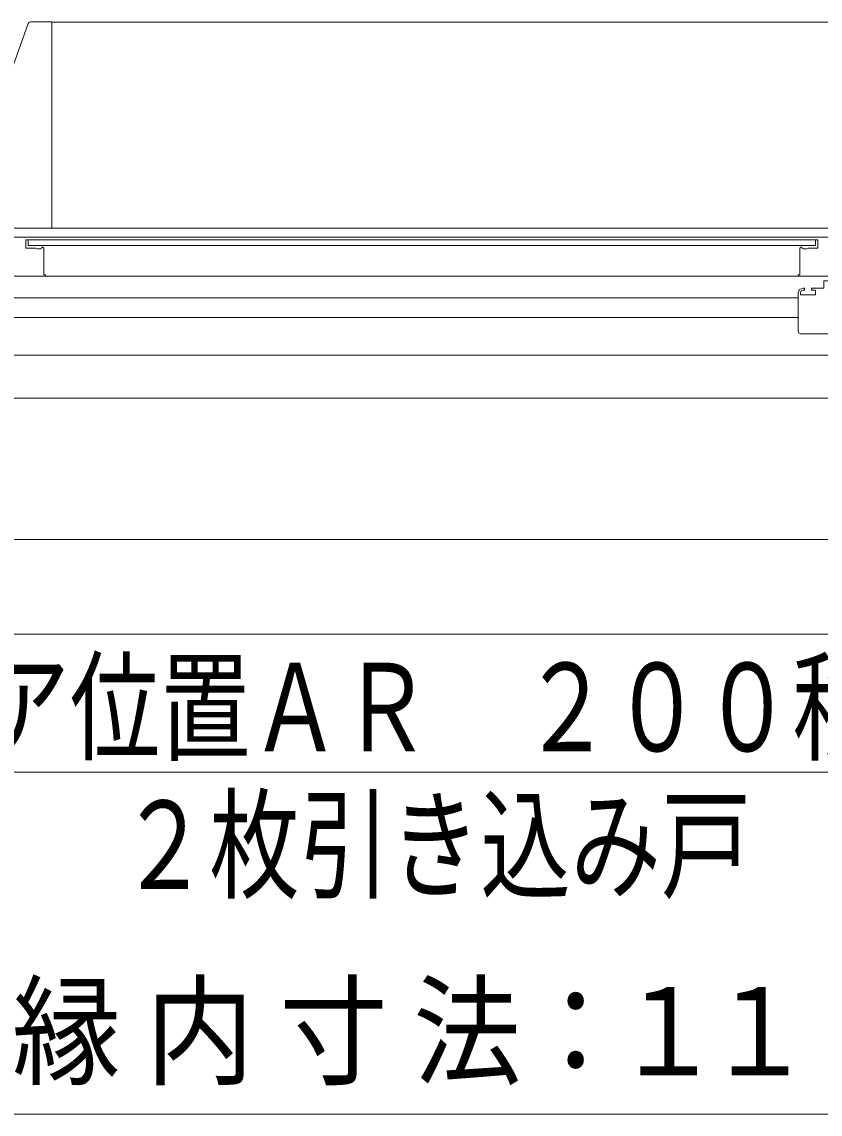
# Model space of a CAD drawing. Units: millimetres on the paper. Extents: x -305 to 305, y -152 to 152.
# Drawn here: x -102.2 to -84.83, y -109.75 to -85.99 of the extents above; entities that cross this region are included whole.
import ezdxf
from ezdxf.enums import TextEntityAlignment as Align

# ---------------------------------------------------------------- set-up
doc = ezdxf.new("R2010")
doc.units = ezdxf.units.MM
doc.layers.add('0-1_VIEW0001', color=7, linetype='Continuous', lineweight=9)
doc.styles.add('ＭＳ ゴシック', font='')
doc.styles.get('ＭＳ ゴシック').set_extended_font_data('MS Gothic')

msp = doc.modelspace()

# ---------------------------------------------------------------- linework, layer by layer
at = {"layer": '0-1_VIEW0001'}
for p, q in [((-102.543, -87.375), (-102.061, -86.025)), ((-102.014, -85.992), (-101.549, -85.992)), ((-101.549, -87.703), (-101.549, -85.992)), ((-101.549, -90.449), (-101.549, -87.705)), ((-101.549, -90.477), (-101.549, -90.449)), ((-103.434, -90.676), (-83.359, -90.676)), ((-84.889, -90.731), (-102.104, -90.731)), ((-102.064, -90.856), (-102.064, -90.731)), ((-84.929, -90.731), (-84.929, -90.856)), ((-102.114, -90.741), (-102.114, -90.901)), ((-102.104, -90.911), (-101.924, -90.911)), ((-102.064, -90.856), (-84.929, -90.856)), ((-101.905, -90.915), (-101.867, -90.93)), ((-101.861, -90.931), (-101.789, -90.931)), ((-101.764, -90.906), (-101.764, -90.901)), ((-101.754, -90.891), (-101.753, -90.891)), ((-101.746, -90.893), (-101.732, -90.902)), ((-101.724, -90.915), (-101.724, -91.481)), ((-85.269, -90.915), (-85.269, -91.481)), ((-85.269, -90.926), (-85.269, -90.951)), ((-85.248, -90.894), (-85.262, -90.902)), ((-85.239, -90.891), (-85.24, -90.891)), ((-85.229, -90.906), (-85.229, -90.901)), ((-85.132, -90.931), (-85.204, -90.931)), ((-85.088, -90.915), (-85.127, -90.93)), ((-84.889, -90.911), (-85.07, -90.911)), ((-84.879, -90.741), (-84.879, -90.901)), ((-103.643, -91.526), (-84.059, -91.526)), ((-101.714, -91.491), (-101.694, -91.491)), ((-101.684, -91.501), (-101.684, -91.511)), ((-85.309, -91.501), (-85.309, -91.511)), ((-85.279, -91.491), (-85.299, -91.491)), ((-85.309, -92.726), (-85.309, -91.886)), ((-85.209, -91.786), (-85.179, -91.786)), ((-85.179, -91.826), (-85.209, -91.826)), ((-85.169, -91.791), (-85.169, -91.816)), ((-85.169, -91.796), (-85.169, -91.816)), ((-84.934, -91.926), (-84.934, -91.826)), ((-84.934, -91.901), (-84.934, -91.841)), ((-122.364, -91.992), (-85.309, -91.992)), ((-85.309, -92.164), (-85.309, -92.184)), ((-85.309, -92.422), (-122.264, -92.422)), ((-64.574, -92.776), (-85.259, -92.776)), ((-122.434, -93.237), (-66.155, -93.237)), ((-122.434, -94.177), (-67.33, -94.177)), ((-123.609, -97.247), (-63.134, -97.247)), ((-105.372, -99.309), (-81.372, -99.309)), ((-105.372, -102.309), (-81.372, -102.309)), ((-64.734, -109.746), (-122.029, -109.746))]:
    msp.add_line(p, q, dxfattribs=at)
at = {"layer": '0-1_VIEW0001', "color": 5}
for p, q in [((-66.11, -86.002), (-101.549, -86.002)), ((-66.356, -90.477), (-102.549, -90.477))]:
    msp.add_line(p, q, dxfattribs=at)
at = {"layer": '0-1_VIEW0001'}
for points in [[(-101.774, -85.992), (-101.773, -85.992), (-101.772, -85.992), (-101.77, -85.992)], [(-84.889, -90.731), (-84.882, -90.734), (-84.879, -90.741)], [(-85.262, -90.902), (-85.267, -90.907), (-85.269, -90.915)], [(-85.24, -90.891), (-85.244, -90.892), (-85.248, -90.894)], [(-85.229, -90.901), (-85.232, -90.894), (-85.239, -90.891)], [(-85.204, -90.931), (-85.222, -90.924), (-85.229, -90.906)], [(-85.127, -90.93), (-85.129, -90.931), (-85.132, -90.931)], [(-85.07, -90.911), (-85.079, -90.912), (-85.088, -90.915)], [(-84.879, -90.901), (-84.882, -90.908), (-84.889, -90.911)], [(-85.299, -91.491), (-85.306, -91.494), (-85.309, -91.501)], [(-85.309, -91.511), (-85.305, -91.522), (-85.294, -91.526)], [(-85.269, -91.481), (-85.272, -91.488), (-85.279, -91.491)], [(-84.934, -91.826), (-85.019, -91.826), (-85.019, -91.786), (-84.749, -91.786), (-84.749, -91.626), (-84.199, -91.626)], [(-85.309, -91.886), (-85.28, -91.816), (-85.209, -91.786)], [(-85.209, -91.826), (-85.245, -91.841), (-85.259, -91.876)], [(-85.259, -91.876), (-85.259, -91.926), (-84.934, -91.926)], [(-85.179, -91.786), (-85.172, -91.789), (-85.169, -91.796)], [(-85.169, -91.816), (-85.172, -91.823), (-85.179, -91.826)], [(-85.259, -92.776), (-85.295, -92.762), (-85.309, -92.726)]]:
    msp.add_lwpolyline(points, dxfattribs=at)
for centre, radius, start, end in [((-102.014, -86.042), 0.05, 90, 160.3462), ((-102.104, -90.741), 0.01, 90, 180), ((-102.104, -90.901), 0.01, 180, 270), ((-101.924, -90.961), 0.05, 68.1986, 90), ((-101.861, -90.916), 0.015, 248.1986, 270), ((-101.789, -90.906), 0.025, 270, 0), ((-101.754, -90.901), 0.01, 90, 180), ((-101.753, -90.906), 0.015, 59.0362, 90), ((-101.739, -90.915), 0.015, 0, 59.0362), ((-101.714, -91.481), 0.01, 180, 270), ((-101.699, -91.511), 0.015, 270, 0), ((-101.694, -91.501), 0.01, 0, 90)]:
    msp.add_arc(centre, radius, start, end, dxfattribs=at)

# ---------------------------------------------------------------- texts
at = {"layer": '0-1_VIEW0001', "style": 'ＭＳ ゴシック'}
for s, width, p in [('ドア位置ＡＲ\u3000２００移動', 0.75, (-105.086, -102.429)), ('２枚引き込み戸', 0.75, (-100.086, -105.426)), ('縁', 0.9, (-102.411, -109.48)), ('内', 0.9, (-99.503, -109.48)), ('寸', 0.9, (-96.595, -109.48)), ('法：', 0.9, (-93.687, -109.48)), ('１', 0.9, (-89.325, -109.48)), ('１', 0.9, (-87.337, -109.48))]:
    msp.add_text(s, height=1.921, dxfattribs=dict(at, width=width)).set_placement(p, align=Align.BOTTOM_LEFT)

doc.saveas('drawing.dxf')
